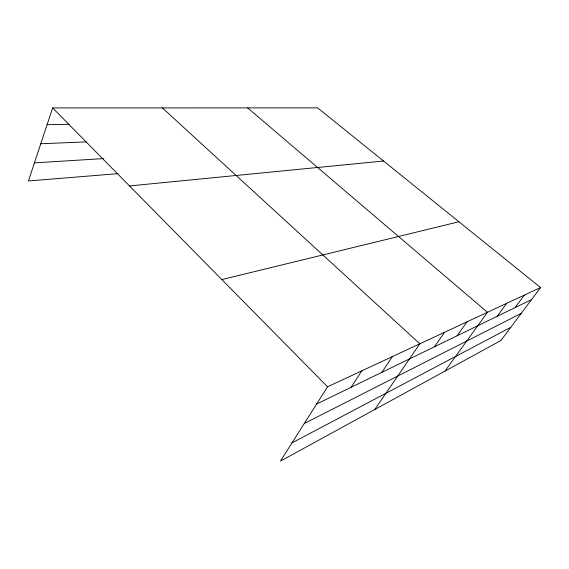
<?xml version="1.0" encoding="UTF-8"?>
<svg xmlns="http://www.w3.org/2000/svg" width="569" height="569" viewBox="0 0 569 569"><rect width="100%" height="100%" fill="white"/><g stroke="black" fill="none" stroke-linecap="round" stroke-linejoin="round"><path stroke-width="0.85" d="M540.55 287.551L327.545 386.806L280.425 461.125L500.912 340.511L540.55 287.551L317.623 107.875L52.633 107.932L28.45 180.956L118.153 173.637M351.052 387.311L361.827 370.832M381.813 372.368L392.397 356.585M374.758 409.524L419.83 343.804L162.378 107.904M434.417 346.806L444.574 332.268M457.078 335.795L467.021 321.812M445.05 371.066L487.469 312.289L247.636 107.89M497.228 316.286L506.716 303.32M515.08 307.616L524.341 295.105M291.975 442.902L510.798 327.31M304.273 423.507L521.197 313.412M316.613 404.047L531.51 299.628M221.846 279.585L458.927 221.761M129.533 185.942L383.556 161.013M34.439 162.869L103.615 158.595M40.769 143.751L86.481 141.894M47.078 124.703L69.162 124.277M52.633 107.932L327.545 386.806"/></g></svg>
